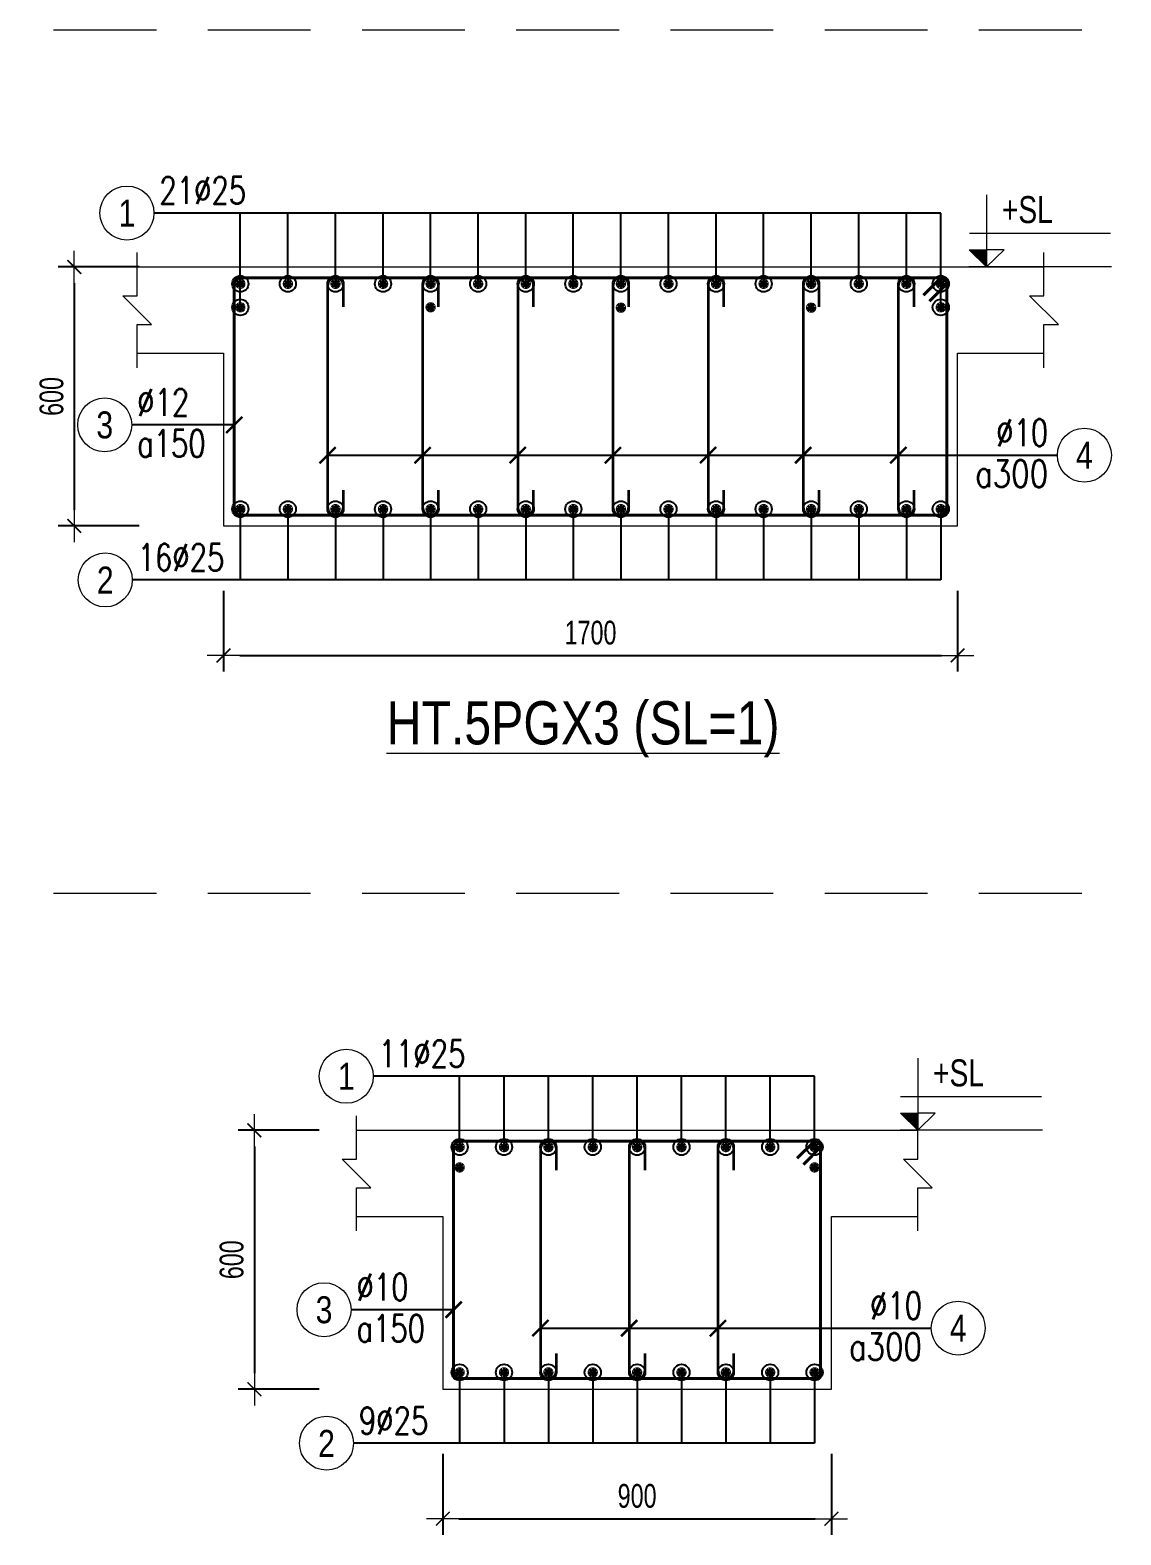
# Model space of a CAD drawing. Header units: millimetres. Extents: x 225489 to 327520, y -235866 to -221866.
# Drawn here: x 293701 to 296227, y -233352 to -229866 of the extents above; entities that cross this region are included whole.
import ezdxf
from ezdxf.enums import TextEntityAlignment as Align

# ---------------------------------------------------------------- set-up
doc = ezdxf.new("R2010")
doc.units = ezdxf.units.MM
doc.header["$PDMODE"] = 3
doc.linetypes.add('HIDDEN2', pattern=[4.762499999999999, 3.175, -1.5875])
doc.layers.get('0').update_dxf_attribs({"lineweight": 20})
doc.layers.get('Defpoints').update_dxf_attribs({"color": 151, "lineweight": 9})
for name, color, linetype, lineweight in [('NDC_S_ANNO', 7, 'Continuous', 20), ('NDC_S_CONTINUOUS', 3, 'Continuous', 20), ('NDC_S_DIM', 1, 'Continuous', 15), ('NDC_S_HIDDEN', 8, 'HIDDEN2', 13), ('NDC_S_REBAR', 4, 'Continuous', 35), ('NDC_S_STIRRUP', 4, 'Continuous', 40), ('NDC_S_TEXT SYMBOL', 7, 'Continuous', 20), ('NDC_S_THIN LINE', 8, 'Continuous', 9), ('NDC_S_VN TEXT', 7, 'Continuous', 20)]:
    doc.layers.add(name, color=color, linetype=linetype, lineweight=lineweight)
doc.styles.add('ARIAL', font='arial.ttf', dxfattribs={"width": 0.8})
doc.styles.add('NDC_ANNO', font='', dxfattribs={"width": 0.8})
doc.styles.add('NDC_DIM', font='', dxfattribs={"width": 0.75})
doc.styles.add('NDC_EN TXT', font='romans.shx', dxfattribs={"width": 0.8})
doc.styles.get('NDC_ANNO').set_extended_font_data('Dotum')
doc.styles.get('NDC_DIM').set_extended_font_data('Dotum')
doc.dimstyles.new('NDC_dim_25', dxfattribs={"dimscale": 25, "dimtxt": 2.2, "dimasz": 1.5, "dimexe": 1.5, "dimexo": 2.5, "dimgap": 1, "dimtad": 1, "dimdec": 0, "dimzin": 0, "dimdsep": 46, "dimtxsty": 'NDC_DIM', "dimblk": 'DIMMARK', "dimcen": 0.09, "dimdle": 1.2, "dimclrd": 1, "dimclre": 1, "dimclrt": 3, "dimadec": 0, "dimazin": 0, "dimtfac": 1, "dimtdec": 0, "dimtix": 1, "dimtofl": 0, "dimtmove": 0, "dimatfit": 3, "dimfxl": 6, "dimfxlon": 1, "dimtolj": 1, "dimtzin": 0, "dimarcsym": 0})

# ---------------------------------------------------------------- blocks, each defined once
blk = doc.blocks.new('kata_block_TD')
at = {"color": 6, "linetype": 'ByBlock', "lineweight": -2, "style": 'ARIAL', "width": 0.8}
blk.add_attdef('SECTDET2', text='', height=5, dxfattribs=at).set_placement((0, 7.970649532882817), align=Align.CENTER)
at = {"color": 0, "linetype": 'ByBlock', "lineweight": -2, "style": 'ARIAL', "width": 0.8}
blk.add_attdef('SECTDET1', text='', height=5, dxfattribs=at).set_placement((0, 1.470649532882817), align=Align.CENTER)
at = {"color": 3, "lineweight": 25, "style": 'ARIAL', "width": 0.8}
blk.add_attdef('SSCALE', text='', height=2.5, dxfattribs=at).set_placement((0, -3.998868953555331), align=Align.CENTER)
blk = doc.blocks.new('kata_block_CT')
at = {"layer": 'NDC_S_ANNO'}
blk.add_hatch(color=3, dxfattribs=at).paths.add_polyline_path([(0, 1.596954857557648), (-1.612010908633238, 1.596954857557648), (0, 0)])
at = {"layer": 'NDC_S_ANNO', "ltscale": 50}
h = blk.add_hatch(dxfattribs=at)
h.set_pattern_fill('ANSI31', color=256, scale=1.406250541793835, style=0)
h.set_pattern_definition([(45.00000000000001, (0, 5.456968210637569e-12), (-3.157122508925224, 3.157122508925225), [])])
h.paths.add_polyline_path([(0, 1.596954857557648), (0, 0), (1.612010908924276, 1.596954857557648)])
for p, q in [((-1.592704896858777, 3.140833880479477), (11.46947077315417, 3.140833880479477)), ((11.56125648126181, 5.456968210637569e-12), (-1.63869572513795, 5.456968210637569e-12))]:
    blk.add_line(p, q, dxfattribs=at)
for points in [[(0, 6.69495074864426), (0, 0)], [(0, 0), (-1.612010908924276, 1.596954857557648), (0, 1.596954857557648)], [(0, 0), (1.612010908924276, 1.596954857557648), (0, 1.596954857557648)]]:
    blk.add_lwpolyline(points, dxfattribs=at)
at = {"layer": 'NDC_S_ANNO', "color": 8, "ltscale": 50}
blk.add_lwpolyline([(0, 0), (-1.612010908633238, 1.596954857557648), (0, 1.596954857557648)], dxfattribs=at)
at = {"layer": 'NDC_S_TEXT SYMBOL', "color": 3, "style": 'NDC_ANNO', "width": 0.8}
blk.add_attdef('CT', (1.409564409346785, 4.068271311703938), '', height=2.5, dxfattribs=at)
blk = doc.blocks.new('DIMMARK')
at = {"layer": 'NDC_S_DIM', "color": 1}
blk.add_line((-1.5, 0), (1, 0), dxfattribs=at)
at = {"layer": 'NDC_S_DIM', "color": 2, "const_width": 0.1}
blk.add_lwpolyline([(-0.4242640687119285, -0.4242640687119285), (0.4242640687119285, 0.4242640687119285)], dxfattribs=at)
blk = doc.blocks.new('*D314')
at = {"layer": 'Defpoints', "color": 0, "transparency": 16777216}
for p in [(294148.8564116061, -231014.6993829691), (295848.8564116061, -231014.6993829691), (295848.8564116061, -231314.6993829691)]:
    blk.add_point(p, dxfattribs=at)
at = {"layer": 'NDC_S_DIM', "color": 1, "lineweight": -2, "transparency": 16777216}
for p, q in [((294148.8564116061, -231164.6993829691), (294148.8564116061, -231352.1993829691)), ((295848.8564116061, -231164.6993829691), (295848.8564116061, -231352.1993829691)), ((294186.3564116061, -231314.6993829691), (295811.3564116061, -231314.6993829691))]:
    blk.add_line(p, q, dxfattribs=at)
at = {"layer": 'NDC_S_DIM', "color": 1, "lineweight": -2, "transparency": 16777216, "xscale": 37.5, "yscale": 37.5, "zscale": 37.5, "rotation": 180}
blk.add_blockref('DIMMARK', (294148.8564116061, -231314.6993829691), dxfattribs=at)
at = {"layer": 'NDC_S_DIM', "color": 1, "lineweight": -2, "transparency": 16777216, "xscale": 37.5, "yscale": 37.5, "zscale": 37.5}
blk.add_blockref('DIMMARK', (295848.8564116061, -231314.6993829691), dxfattribs=at)
at = {"layer": 'NDC_S_DIM', "color": 3, "transparency": 16777216, "insert": (294998.8564116061, -231262.1620695363), "char_height": 55.00000000000001, "attachment_point": 5, "style": 'NDC_DIM'}
blk.add_mtext('\\A1;1700', dxfattribs=at)
blk = doc.blocks.new('kata_block_THEP')
at = {"layer": 'NDC_S_REBAR', "color": 0}
for p, q in [((-0.5, 0), (0.5, 0)), ((-0.3535533905960619, 0.353553390592424), (0.3535533905960619, -0.353553390592424)), ((0.3535533905960619, 0.353553390592424), (-0.3535533905960619, -0.353553390592424)), ((0, 0.5), (0, -0.5))]:
    blk.add_line(p, q, dxfattribs=at)
at = {"layer": 'NDC_S_REBAR', "color": 0, "const_width": 0.08333333333333334}
blk.add_lwpolyline([(-0.5, -1.818989403545856e-12, 1), (0.5000000000145519, -1.818989403545856e-12, 1), (-0.5, -1.818989403545856e-12, 1)], format="xyb", dxfattribs=at)
blk = doc.blocks.new('*U11')
blk.add_circle((-2.5, 0), 2.5)
at = {"layer": 'NDC_S_VN TEXT', "color": 3, "style": 'NDC_EN TXT', "width": 0.75}
blk.add_attdef('DK1', (0.5, 0.8455043070534884), '', height=2.5, dxfattribs=at)
at = {"layer": 'NDC_S_VN TEXT', "color": 7, "style": 'ARIAL', "width": 0.8}
blk.add_attdef('SH2', text='', height=2.5, dxfattribs=at).set_placement((-2.5, 0), align=Align.MIDDLE)
blk = doc.blocks.new('*U12')
blk.add_circle((-2.5, 0), 2.5)
at = {"layer": 'NDC_S_VN TEXT', "color": 3, "style": 'NDC_EN TXT', "width": 0.75}
for tag, p in [('DK1', (0.5, 0.8455043070534884)), ('KC1', (0.5, -2.972544307831413))]:
    blk.add_attdef(tag, p, '', height=2.5, dxfattribs=at)
at = {"layer": 'NDC_S_VN TEXT', "color": 7, "style": 'ARIAL', "width": 0.8}
blk.add_attdef('SH2', text='', height=2.5, dxfattribs=at).set_placement((-2.5, 0), align=Align.MIDDLE)
blk = doc.blocks.new('*U15')
blk.add_circle((2.5, 0), 2.5)
at = {"layer": 'NDC_S_VN TEXT', "color": 3, "style": 'NDC_EN TXT'}
for tag, width, p in [('DK2', 0.75, (-0.85, 0.8455043070534884)), ('KC2', 0.8, (-0.85, -2.972544307831413))]:
    blk.add_attdef(tag, text='', height=2.5, dxfattribs=dict(at, width=width)).set_placement(p, align=Align.RIGHT)
at = {"layer": 'NDC_S_VN TEXT', "color": 7, "style": 'ARIAL', "width": 0.8}
blk.add_attdef('SH3', text='', height=2.5, dxfattribs=at).set_placement((2.5, 0), align=Align.MIDDLE)
blk = doc.blocks.new('*D313')
at = {"layer": 'Defpoints', "color": 0, "transparency": 16777216}
for p in [(294309.3443289284, -230414.6993829692), (293803.344328929, -231014.6993829692), (294309.3443289284, -231014.6993829692)]:
    blk.add_point(p, dxfattribs=at)
at = {"layer": 'NDC_S_DIM', "color": 1, "lineweight": -2, "transparency": 16777216}
for p, q in [((293953.344328929, -230414.6993829692), (293765.844328929, -230414.6993829692)), ((293803.344328929, -230452.1993829692), (293803.344328929, -230977.1993829692)), ((293953.344328929, -231014.6993829692), (293765.844328929, -231014.6993829692))]:
    blk.add_line(p, q, dxfattribs=at)
at = {"layer": 'NDC_S_DIM', "color": 1, "lineweight": -2, "transparency": 16777216, "xscale": 37.5, "yscale": 37.5, "zscale": 37.5}
for p, rotation in [((293803.344328929, -230414.6993829692), 90), ((293803.344328929, -231014.6993829692), 270)]:
    blk.add_blockref('DIMMARK', p, dxfattribs=dict(at, rotation=rotation))
at = {"layer": 'NDC_S_DIM', "color": 3, "transparency": 16777216, "insert": (293750.807015496, -230714.6993829693), "char_height": 55.00000000000001, "attachment_point": 5, "rotation": 90, "style": 'NDC_DIM'}
blk.add_mtext('\\A1;600', dxfattribs=at)
blk = doc.blocks.new('*D325')
at = {"layer": 'Defpoints', "color": 0, "transparency": 16777216}
for p in [(294656.7386267157, -233014.6993829668), (295556.7386267157, -233014.6993829668), (295556.7386267157, -233314.6993829668)]:
    blk.add_point(p, dxfattribs=at)
at = {"layer": 'NDC_S_DIM', "color": 1, "lineweight": -2, "transparency": 16777216}
for p, q in [((294656.7386267157, -233164.6993829668), (294656.7386267157, -233352.1993829668)), ((295556.7386267157, -233164.6993829668), (295556.7386267157, -233352.1993829668)), ((294694.2386267157, -233314.6993829668), (295519.2386267157, -233314.6993829668))]:
    blk.add_line(p, q, dxfattribs=at)
at = {"layer": 'NDC_S_DIM', "color": 1, "lineweight": -2, "transparency": 16777216, "xscale": 37.5, "yscale": 37.5, "zscale": 37.5, "rotation": 180}
blk.add_blockref('DIMMARK', (294656.7386267157, -233314.6993829668), dxfattribs=at)
at = {"layer": 'NDC_S_DIM', "color": 1, "lineweight": -2, "transparency": 16777216, "xscale": 37.5, "yscale": 37.5, "zscale": 37.5}
blk.add_blockref('DIMMARK', (295556.7386267157, -233314.6993829668), dxfattribs=at)
at = {"layer": 'NDC_S_DIM', "color": 3, "transparency": 16777216, "insert": (295106.7386267157, -233262.162069534), "char_height": 55.00000000000001, "attachment_point": 5, "style": 'NDC_DIM'}
blk.add_mtext('\\A1;900', dxfattribs=at)
blk = doc.blocks.new('*D326')
at = {"layer": 'Defpoints', "color": 0, "transparency": 16777216}
for p in [(294726.4117512601, -232414.6993829669), (294220.4117512621, -233014.6993829669), (294726.4117512601, -233014.6993829669)]:
    blk.add_point(p, dxfattribs=at)
at = {"layer": 'NDC_S_DIM', "color": 1, "lineweight": -2, "transparency": 16777216}
for p, q in [((294370.4117512621, -232414.6993829669), (294182.9117512621, -232414.6993829669)), ((294220.4117512621, -232452.1993829669), (294220.4117512621, -232977.1993829669)), ((294370.4117512621, -233014.6993829669), (294182.9117512621, -233014.6993829669))]:
    blk.add_line(p, q, dxfattribs=at)
at = {"layer": 'NDC_S_DIM', "color": 1, "lineweight": -2, "transparency": 16777216, "xscale": 37.5, "yscale": 37.5, "zscale": 37.5}
for p, rotation in [((294220.4117512621, -232414.6993829669), 90), ((294220.4117512621, -233014.6993829669), 270)]:
    blk.add_blockref('DIMMARK', p, dxfattribs=dict(at, rotation=rotation))
at = {"layer": 'NDC_S_DIM', "color": 3, "transparency": 16777216, "insert": (294167.8744378291, -232714.699382967), "char_height": 55.00000000000001, "attachment_point": 5, "rotation": 90, "style": 'NDC_DIM'}
blk.add_mtext('\\A1;600', dxfattribs=at)

msp = doc.modelspace()

# ---------------------------------------------------------------- linework, layer by layer
at = {"layer": 'NDC_S_CONTINUOUS'}
for points in [[(293948.8564116061, -230414.6993829691), (294148.8564116061, -230414.6993829691), (294148.8564116061, -230414.6993829691), (295848.8564116061, -230414.6993829691), (295848.8564116061, -230414.6993829691), (296048.8564116061, -230414.6993829691)], [(293948.8564116061, -230614.6993829691), (294148.8564116061, -230614.6993829691), (294148.8564116061, -231014.6993829691), (295848.8564116061, -231014.6993829691), (295848.8564116061, -230614.6993829691), (296048.8564116061, -230614.6993829691)], [(294456.7386267157, -232414.6993829668), (294656.7386267157, -232414.6993829668), (294656.7386267157, -232414.6993829668), (295556.7386267157, -232414.6993829668), (295556.7386267157, -232414.6993829668), (295756.7386267157, -232414.6993829668)], [(294456.7386267157, -232614.6993829668), (294656.7386267157, -232614.6993829668), (294656.7386267157, -233014.6993829668), (295556.7386267157, -233014.6993829668), (295556.7386267157, -232614.6993829668), (295756.7386267157, -232614.6993829668)]]:
    msp.add_lwpolyline(points, dxfattribs=at)
at = {"layer": 'NDC_S_HIDDEN', "ltscale": 75}
for p, q in [((306494.9620122865, -229865.8761660693), (288564.3854507066, -229865.8761660692)), ((306494.9620122865, -231865.876166067), (288564.3854507066, -231865.8761660669))]:
    msp.add_line(p, q, dxfattribs=at)
at = {"layer": 'NDC_S_REBAR'}
for points in [[(294426.7547484701, -230507.0440729024), (294426.7547484701, -230458.1309030926, 0.9999999999999999), (294389.8907484701, -230458.1309030926), (294389.8907484701, -230971.2673829691, 0.9999999999999999), (294426.7547484701, -230971.2673829691), (294426.7547484701, -230932.0104919602, -0.414213562)], [(294646.8220747421, -230507.0440729024), (294646.8220747421, -230458.1309030926, 0.9999999999999999), (294609.9580747421, -230458.1309030926), (294609.9580747421, -230971.2673829691, 0.9999999999999999), (294646.8220747421, -230971.2673829691), (294646.8220747421, -230932.0104919602, -0.414213562)], [(294867.1554080794, -230507.0440729025), (294867.1554080794, -230458.1309030926, 0.9999999999999999), (294830.2914080794, -230458.1309030926), (294830.2914080794, -230971.2673829691, 0.9999999999999999), (294867.1554080794, -230971.2673829691), (294867.1554080794, -230932.0104919603, -0.414213562)], [(295087.4887414168, -230507.0440729025), (295087.4887414168, -230458.1309030926, 0.9999999999999999), (295050.6247414168, -230458.1309030926), (295050.6247414168, -230971.2673829691, 0.9999999999999999), (295087.4887414168, -230971.2673829691), (295087.4887414168, -230932.0104919603, -0.414213562)], [(295307.8220747501, -230507.0440729025), (295307.8220747501, -230458.1309030926, 0.9999999999999999), (295270.9580747501, -230458.1309030926), (295270.9580747501, -230971.2673829691, 0.9999999999999999), (295307.8220747501, -230971.2673829691), (295307.8220747501, -230932.0104919603, -0.414213562)], [(295528.1554080835, -230507.0440729025), (295528.1554080835, -230458.1309030926, 0.9999999999999999), (295491.2914080834, -230458.1309030926), (295491.2914080834, -230971.2673829691, 0.9999999999999999), (295528.1554080835, -230971.2673829691), (295528.1554080835, -230932.0104919603, -0.414213562)], [(295748.4887414168, -230507.0440729025), (295748.4887414168, -230458.1309030926, 0.9999999999999999), (295711.6247414167, -230458.1309030926), (295711.6247414167, -230971.2673829691, 0.9999999999999999), (295748.4887414168, -230971.2673829691), (295748.4887414168, -230932.0104919603, -0.414213562)], [(294919.8036302489, -232507.0440729001), (294919.8036302489, -232458.1309030903, 0.9999999999999999), (294882.9396302489, -232458.1309030903), (294882.9396302489, -232971.2673829668, 0.9999999999999999), (294919.8036302489, -232971.2673829668), (294919.8036302489, -232932.0104919579, -0.414213562)], [(295125.3036302444, -232507.0440729001), (295125.3036302444, -232458.1309030903, 0.9999999999999999), (295088.4396302443, -232458.1309030903), (295088.4396302443, -232971.2673829668, 0.9999999999999999), (295125.3036302444, -232971.2673829668), (295125.3036302444, -232932.0104919579, -0.414213562)], [(295330.8036302443, -232507.0440729001), (295330.8036302443, -232458.1309030903, 0.9999999999999999), (295293.9396302443, -232458.1309030903), (295293.9396302443, -232971.2673829668, 0.9999999999999999), (295330.8036302443, -232971.2673829668), (295330.8036302443, -232932.0104919579, -0.414213562)]]:
    msp.add_lwpolyline(points, format="xyb", dxfattribs=at)
at = {"layer": 'NDC_S_STIRRUP'}
for points in [[(295769.8564116061, -230479.6993829691), (295809.8564116061, -230439.6993829691, -0.414213562), (295823.8564116061, -230453.6993829691), (295823.8564116061, -230975.6993829691, -0.414213562), (295809.8564116061, -230989.6993829691), (294187.8564116061, -230989.6993829691, -0.414213562), (294173.8564116061, -230975.6993829691), (294173.8564116061, -230453.6993829691, -0.414213562), (294187.8564116061, -230439.6993829691), (295809.8564116061, -230439.6993829691, -0.414213562), (295823.8564116061, -230453.6993829691), (295783.8564116061, -230493.6993829691)], [(295477.7386267157, -232479.6993829668), (295517.7386267157, -232439.6993829668, -0.414213562), (295531.7386267157, -232453.6993829668), (295531.7386267157, -232975.6993829668, -0.414213562), (295517.7386267157, -232989.6993829668), (294695.7386267157, -232989.6993829668, -0.414213562), (294681.7386267157, -232975.6993829668), (294681.7386267157, -232453.6993829668, -0.414213562), (294695.7386267157, -232439.6993829668), (295517.7386267157, -232439.6993829668, -0.414213562), (295531.7386267157, -232453.6993829668), (295491.7386267157, -232493.6993829668)]]:
    msp.add_lwpolyline(points, format="xyb", dxfattribs=at)
at = {"layer": 'NDC_S_THIN LINE'}
for points in [[(293948.8564116061, -230648.0327163025), (293948.8564116061, -230548.0327163025), (293982.1897449394, -230548.0327163025), (293915.5230782728, -230481.3660496358), (293948.8564116061, -230481.3660496358), (293948.8564116061, -230381.3660496358)], [(296048.8564116061, -230648.0327163025), (296048.8564116061, -230548.0327163025), (296082.1897449394, -230548.0327163025), (296015.5230782728, -230481.3660496358), (296048.8564116061, -230481.3660496358), (296048.8564116061, -230381.3660496358)], [(294456.7386267157, -232648.0327163002), (294456.7386267157, -232548.0327163002), (294490.071960049, -232548.0327163002), (294423.4052933823, -232481.3660496335), (294456.7386267157, -232481.3660496335), (294456.7386267157, -232381.3660496335)], [(295756.7386267157, -232648.0327163002), (295756.7386267157, -232548.0327163002), (295790.071960049, -232548.0327163002), (295723.4052933823, -232481.3660496335), (295756.7386267157, -232481.3660496335), (295756.7386267157, -232381.3660496335)]]:
    msp.add_lwpolyline(points, dxfattribs=at)

# ---------------------------------------------------------------- block references
at = {"layer": 'NDC_S_REBAR', "xscale": 22, "yscale": 22, "zscale": 22}
for p in [(294187.8564116061, -230453.6993829691), (294298.0230782728, -230453.6993829691), (294408.1897449394, -230453.6993829691), (294518.3564116061, -230453.6993829691), (294628.5230782728, -230453.6993829691), (294738.6897449394, -230453.6993829691), (294848.8564116061, -230453.6993829691), (294959.0230782728, -230453.6993829691), (295069.1897449394, -230453.6993829691), (295179.3564116061, -230453.6993829691), (295289.5230782728, -230453.6993829691), (295399.6897449394, -230453.6993829691), (295509.8564116061, -230453.6993829691), (295620.0230782727, -230453.6993829691), (295730.1897449394, -230453.6993829691), (295809.8564116061, -230453.6993829691), (294187.8564116061, -230508.1722880549), (294628.5230782728, -230508.1722880549), (295069.0567414166, -230509.0015741488), (295509.7234080832, -230509.0015741488), (295809.8564116061, -230508.1722880549), (294187.8564116061, -230975.6993829691), (294298.0230782728, -230975.6993829691), (294408.1897449394, -230975.6993829691), (294518.3564116061, -230975.6993829691), (294628.5230782728, -230975.6993829691), (294738.6897449394, -230975.6993829691), (294848.8564116061, -230975.6993829691), (294959.0230782728, -230975.6993829691), (295069.1897449394, -230975.6993829691), (295179.3564116061, -230975.6993829691), (295289.5230782728, -230975.6993829691), (295399.6897449394, -230975.6993829691), (295509.8564116061, -230975.6993829691), (295620.0230782727, -230975.6993829691), (295730.1897449394, -230975.6993829691), (295809.8564116061, -230975.6993829691), (294695.7386267157, -232453.6993829668), (294798.4886267234, -232453.6993829591), (294901.2386267223, -232453.6993829602), (295003.9886267212, -232453.6993829613), (295106.7386267201, -232453.6993829624), (295209.4886267189, -232453.6993829635), (295312.2386267179, -232453.6993829646), (295414.9886267167, -232453.6993829657), (295517.7386267157, -232453.6993829668), (294695.7386267157, -232500.8303301448), (295517.7386267157, -232500.8303301448), (294695.7386267157, -232975.6993829668), (294798.4886267234, -232975.6993829591), (294901.2386267223, -232975.6993829602), (295003.9886267212, -232975.6993829613), (295106.7386267201, -232975.6993829624), (295209.4886267189, -232975.6993829635), (295312.2386267179, -232975.6993829646), (295414.9886267167, -232975.6993829657), (295517.7386267157, -232975.6993829668)]:
    msp.add_blockref('kata_block_THEP', p, dxfattribs=at)
at = {"layer": 'NDC_S_THIN LINE', "xscale": 25, "yscale": 25, "zscale": 25}
for name, p, values in [('*U11', (293987.8564116061, -230289.6993829691), {'SH2': '1', 'DK1': '21%%c25'}), ('*U12', (293936.3564116061, -230780.5200535787), {'SH2': '3', 'DK1': '%%c12', 'KC1': 'a150'}), ('*U15', (296079.9126104703, -230850.6897898454), {'SH3': '4', 'DK2': '%%c10', 'KC2': 'a300'}), ('*U11', (293937.5474432292, -231139.6993829691), {'SH2': '2', 'DK1': '16%%c25'}), ('*U11', (294495.7386267157, -232289.6993829668), {'SH2': '1', 'DK1': '11%%c25'}), ('*U12', (294444.2386267157, -232830.5200535764), {'SH2': '3', 'DK1': '%%c10', 'KC1': 'a150'}), ('*U15', (295787.7948255799, -232873.1665111461), {'SH3': '4', 'DK2': '%%c10', 'KC2': 'a300'}), ('*U11', (294449.8995180018, -233139.6993829668), {'SH2': '2', 'DK1': '9%%c25'})]:
    msp.add_blockref(name, p, dxfattribs=at).add_auto_attribs(values)
at = {"layer": 'NDC_S_VN TEXT', "xscale": 25, "yscale": 25, "zscale": 25}
for p in [(295916.1175915031, -230414.6993829691), (295756.7386267157, -232414.6993829668)]:
    msp.add_blockref('kata_block_CT', p, dxfattribs=at).add_auto_attribs({'CT': '+SL'})
at = {"layer": 'NDC_S_VN TEXT'}
ref = msp.add_blockref('kata_block_TD', (294981.5820887452, -231550.1920392484), dxfattribs=dict(at, xscale=20, yscale=20, zscale=20))
ref.add_attrib('SECTDET1', '%%uHT.5PGX3 (SL=1)', dxfattribs={"layer": '0', "color": 0, "linetype": 'ByBlock', "lineweight": -2, "height": 100, "style": 'ARIAL', "width": 0.8}).set_placement((294981.5820887452, -231520.7790485908), align=Align.CENTER)

# ---------------------------------------------------------------- dimensions: what is measured, and where the dimension line sits
at = {"layer": 'NDC_S_DIM'}
for base, p1, p2, picture, middle in [((293803.344328929, -231014.6993829692), (294309.3443289283, -230414.6993829691), (294309.3443289283, -231014.6993829691), '*D313', (293750.807015496, -230714.6993829693)), ((294220.4117512621, -233014.6993829669), (294726.41175126, -232414.6993829668), (294726.41175126, -233014.6993829668), '*D326', (294167.8744378291, -232714.699382967))]:
    dim = msp.add_linear_dim(base=base, p1=p1, p2=p2, angle=270, dimstyle='NDC_dim_25', dxfattribs=at)
    dim.commit()
    dim.dimension.update_dxf_attribs({"geometry": picture, "text_midpoint": middle})
for base, p1, p2, picture, middle in [((295848.8564116061, -231314.6993829691), (294148.8564116061, -231014.6993829691), (295848.8564116061, -231014.6993829691), '*D314', (294998.8564116061, -231262.1620695363)), ((295556.7386267157, -233314.6993829668), (294656.7386267157, -233014.6993829668), (295556.7386267157, -233014.6993829668), '*D325', (295106.7386267157, -233262.162069534))]:
    dim = msp.add_linear_dim(base=base, p1=p1, p2=p2, dimstyle='NDC_dim_25', dxfattribs=at)
    dim.commit()
    dim.dimension.update_dxf_attribs({"geometry": picture, "text_midpoint": middle})

# ---------------------------------------------------------------- leaders
at = {"layer": 'NDC_S_THIN LINE'}
for points, override in [([(294187.8564116061, -230453.6993829691), (294187.8564116061, -230289.6993829691), (293987.8564116061, -230289.6993829691)], {"dimldrblk": 'DotBlank'}), ([(295809.8564116061, -230453.6993829691), (295809.8564116061, -230289.6993829691), (293987.8564116061, -230289.6993829691)], {"dimldrblk": 'DotBlank'}), ([(294187.8564116061, -230508.1722880549), (294187.8564116061, -230289.6993829691), (293987.8564116061, -230289.6993829691)], {"dimldrblk": 'DotBlank'}), ([(295809.8564116061, -230508.1722880549), (295809.8564116061, -230289.6993829691), (293987.8564116061, -230289.6993829691)], {"dimldrblk": 'DotBlank'}), ([(294298.0230782729, -230453.6993829691), (294298.0230782729, -230289.6993829691), (294098.0230782729, -230289.6993829691)], {"dimldrblk": 'DotBlank'}), ([(294408.1897449394, -230453.6993829691), (294408.1897449394, -230289.6993829691), (294208.1897449394, -230289.6993829691)], {"dimldrblk": 'DotBlank'}), ([(294518.3564116061, -230453.6993829691), (294518.3564116061, -230289.6993829691), (294318.3564116061, -230289.6993829691)], {"dimldrblk": 'DotBlank'}), ([(294628.5230782729, -230453.6993829691), (294628.5230782729, -230289.6993829691), (294428.5230782729, -230289.6993829691)], {"dimldrblk": 'DotBlank'}), ([(294738.6897449394, -230453.6993829691), (294738.6897449394, -230289.6993829691), (294538.6897449394, -230289.6993829691)], {"dimldrblk": 'DotBlank'}), ([(294848.8564116061, -230453.6993829691), (294848.8564116061, -230289.6993829691), (294648.8564116061, -230289.6993829691)], {"dimldrblk": 'DotBlank'}), ([(294959.0230782728, -230453.6993829691), (294959.0230782728, -230289.6993829691), (294759.0230782728, -230289.6993829691)], {"dimldrblk": 'DotBlank'}), ([(295069.1897449396, -230453.6993829691), (295069.1897449396, -230289.6993829691), (294869.1897449396, -230289.6993829691)], {"dimldrblk": 'DotBlank'}), ([(295179.3564116062, -230453.6993829691), (295179.3564116062, -230289.6993829691), (294979.3564116062, -230289.6993829691)], {"dimldrblk": 'DotBlank'}), ([(295289.5230782728, -230453.6993829691), (295289.5230782728, -230289.6993829691), (295089.5230782728, -230289.6993829691)], {"dimldrblk": 'DotBlank'}), ([(295399.6897449396, -230453.6993829691), (295399.6897449396, -230289.6993829691), (295199.6897449396, -230289.6993829691)], {"dimldrblk": 'DotBlank'}), ([(295509.8564116061, -230453.6993829691), (295509.8564116061, -230289.6993829691), (295309.8564116061, -230289.6993829691)], {"dimldrblk": 'DotBlank'}), ([(295620.0230782729, -230453.6993829691), (295620.0230782729, -230289.6993829691), (295420.0230782729, -230289.6993829691)], {"dimldrblk": 'DotBlank'}), ([(295730.1897449394, -230453.6993829691), (295730.1897449394, -230289.6993829691), (295530.1897449394, -230289.6993829691)], {"dimldrblk": 'DotBlank'}), ([(294173.8564116061, -230780.5200535787), (293936.3564116061, -230780.5200535787)], {"dimldrblk": 'ArchTick'}), ([(294389.8907484701, -230850.6897898454), (296079.9126104703, -230850.6897898454)], {"dimldrblk": 'ArchTick'}), ([(294609.9580747421, -230850.6897898454), (296079.9126104703, -230850.6897898454)], {"dimldrblk": 'ArchTick'}), ([(294830.2914080794, -230850.6897898454), (296079.9126104703, -230850.6897898454)], {"dimldrblk": 'ArchTick'}), ([(295050.6247414168, -230850.6897898454), (295402.4643318012, -230850.6897898454)], {"dimldrblk": 'ArchTick'}), ([(295270.9580747501, -230850.6897898454), (295891.0554676132, -230850.6897898454)], {"dimldrblk": 'ArchTick'}), ([(295491.2914080834, -230850.6897898454), (296079.9126104703, -230850.6897898454)], {"dimldrblk": 'ArchTick'}), ([(295711.6247414167, -230850.6897898454), (296079.9126104703, -230850.6897898454)], {"dimldrblk": 'ArchTick'}), ([(294187.8564116061, -230975.6993829691), (294187.8564116061, -231139.6993829691), (293937.5474432292, -231139.6993829691)], {"dimldrblk": 'DotBlank'}), ([(295809.8564116061, -230975.6993829691), (295809.8564116061, -231139.6993829691), (293937.5474432292, -231139.6993829691)], {"dimldrblk": 'DotBlank'}), ([(294298.0230782729, -230975.6993829691), (294298.0230782729, -231139.6993829691), (294047.714109896, -231139.6993829691)], {"dimldrblk": 'DotBlank'}), ([(294408.1897449394, -230975.6993829691), (294408.1897449394, -231139.6993829691), (294157.8807765626, -231139.6993829691)], {"dimldrblk": 'DotBlank'}), ([(294518.3564116061, -230975.6993829691), (294518.3564116061, -231139.6993829691), (294268.0474432292, -231139.6993829691)], {"dimldrblk": 'DotBlank'}), ([(294628.5230782729, -230975.6993829691), (294628.5230782729, -231139.6993829691), (294378.214109896, -231139.6993829691)], {"dimldrblk": 'DotBlank'}), ([(294738.6897449394, -230975.6993829691), (294738.6897449394, -231139.6993829691), (294488.3807765626, -231139.6993829691)], {"dimldrblk": 'DotBlank'}), ([(294848.8564116061, -230975.6993829691), (294848.8564116061, -231139.6993829691), (294598.5474432292, -231139.6993829691)], {"dimldrblk": 'DotBlank'}), ([(294959.0230782728, -230975.6993829691), (294959.0230782728, -231139.6993829691), (294708.7141098959, -231139.6993829691)], {"dimldrblk": 'DotBlank'}), ([(295069.1897449396, -230975.6993829691), (295069.1897449396, -231139.6993829691), (294818.8807765627, -231139.6993829691)], {"dimldrblk": 'DotBlank'}), ([(295179.3564116062, -230975.6993829691), (295179.3564116062, -231139.6993829691), (294929.0474432294, -231139.6993829691)], {"dimldrblk": 'DotBlank'}), ([(295289.5230782728, -230975.6993829691), (295289.5230782728, -231139.6993829691), (295039.2141098959, -231139.6993829691)], {"dimldrblk": 'DotBlank'}), ([(295399.6897449396, -230975.6993829691), (295399.6897449396, -231139.6993829691), (295149.3807765627, -231139.6993829691)], {"dimldrblk": 'DotBlank'}), ([(295509.8564116061, -230975.6993829691), (295509.8564116061, -231139.6993829691), (295259.5474432292, -231139.6993829691)], {"dimldrblk": 'DotBlank'}), ([(295620.0230782729, -230975.6993829691), (295620.0230782729, -231139.6993829691), (295369.714109896, -231139.6993829691)], {"dimldrblk": 'DotBlank'}), ([(295730.1897449394, -230975.6993829691), (295730.1897449394, -231139.6993829691), (295479.8807765626, -231139.6993829691)], {"dimldrblk": 'DotBlank'}), ([(294695.7386267157, -232453.6993829668), (294695.7386267157, -232289.6993829668), (294495.7386267157, -232289.6993829668)], {"dimldrblk": 'DotBlank'}), ([(295517.7386267157, -232453.6993829668), (295517.7386267157, -232289.6993829668), (294495.7386267157, -232289.6993829668)], {"dimldrblk": 'DotBlank'}), ([(294798.4886267234, -232453.6993829591), (294798.4886267234, -232289.6993829591), (294598.4886267234, -232289.6993829591)], {"dimldrblk": 'DotBlank'}), ([(294901.2386267157, -232453.6993829668), (294901.2386267157, -232289.6993829668), (294701.2386267157, -232289.6993829668)], {"dimldrblk": 'DotBlank'}), ([(295003.9886267267, -232453.6993829668), (295003.9886267267, -232289.6993829668), (294803.9886267267, -232289.6993829668)], {"dimldrblk": 'DotBlank'}), ([(295106.7386267201, -232453.6993829668), (295106.7386267201, -232289.6993829668), (294906.7386267201, -232289.6993829668)], {"dimldrblk": 'DotBlank'}), ([(295209.4886267223, -232453.6993829668), (295209.4886267223, -232289.6993829668), (295009.4886267223, -232289.6993829668)], {"dimldrblk": 'DotBlank'}), ([(295312.2386267157, -232453.6993829668), (295312.2386267157, -232289.6993829668), (295112.2386267157, -232289.6993829668)], {"dimldrblk": 'DotBlank'}), ([(295414.9886267167, -232453.6993829657), (295414.9886267167, -232289.6993829657), (295214.9886267167, -232289.6993829657)], {"dimldrblk": 'DotBlank'}), ([(294681.7386267157, -232830.5200535764), (294444.2386267157, -232830.5200535764)], {"dimldrblk": 'ArchTick'}), ([(294882.9173002438, -232873.1665111461), (295787.7948255799, -232873.1665111461)], {"dimldrblk": 'ArchTick'}), ([(295088.4173002392, -232873.1665111461), (295787.7948255799, -232873.1665111461)], {"dimldrblk": 'ArchTick'}), ([(295293.9173002391, -232873.1665111461), (295787.7948255799, -232873.1665111461)], {"dimldrblk": 'ArchTick'}), ([(294695.7386267157, -232975.6993829668), (294695.7386267157, -233139.6993829668), (294449.8995180018, -233139.6993829668)], {"dimldrblk": 'DotBlank'}), ([(295517.7386267157, -232975.6993829668), (295517.7386267157, -233139.6993829668), (294449.8995180018, -233139.6993829668)], {"dimldrblk": 'DotBlank'}), ([(294798.4886267234, -232975.6993829591), (294798.4886267234, -233139.6993829591), (294598.4886267234, -233139.6993829591)], {"dimldrblk": 'DotBlank'}), ([(294901.2386267157, -232975.6993829668), (294901.2386267157, -233139.6993829668), (294701.2386267157, -233139.6993829668)], {"dimldrblk": 'DotBlank'}), ([(295003.9886267267, -232975.6993829668), (295003.9886267267, -233139.6993829668), (294803.9886267267, -233139.6993829668)], {"dimldrblk": 'DotBlank'}), ([(295106.7386267201, -232975.6993829668), (295106.7386267201, -233139.6993829668), (294906.7386267201, -233139.6993829668)], {"dimldrblk": 'DotBlank'}), ([(295209.4886267223, -232975.6993829668), (295209.4886267223, -233139.6993829668), (295009.4886267223, -233139.6993829668)], {"dimldrblk": 'DotBlank'}), ([(295312.2386267157, -232975.6993829668), (295312.2386267157, -233139.6993829668), (295112.2386267157, -233139.6993829668)], {"dimldrblk": 'DotBlank'}), ([(295414.9886267167, -232975.6993829657), (295414.9886267167, -233139.6993829657), (295214.9886267167, -233139.6993829657)], {"dimldrblk": 'DotBlank'})]:
    msp.add_leader(points, dimstyle='NDC_dim_25', override=override, dxfattribs=at)

doc.saveas('drawing.dxf')
